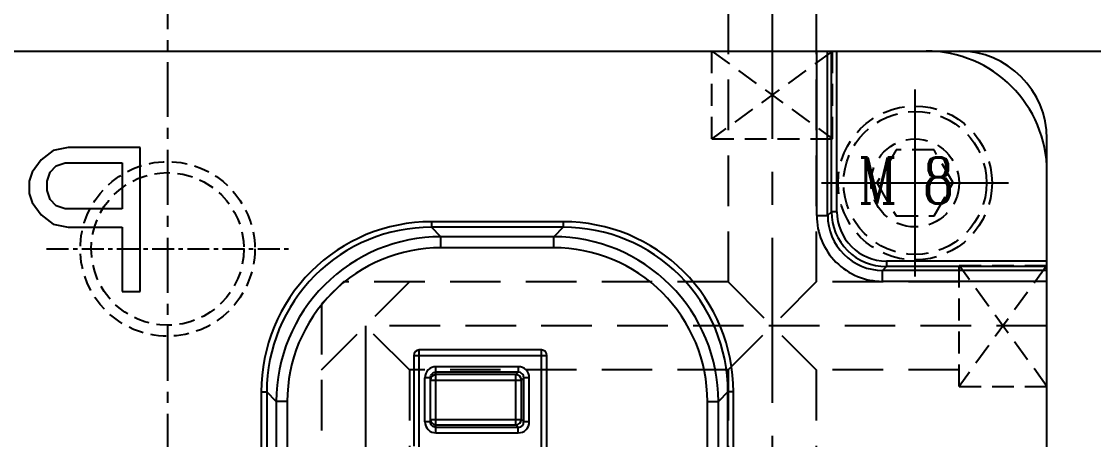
# Model space of a CAD drawing. Header units: millimetres. Extents: x 27275 to 28529, y -21406 to -20519.
# Drawn here: x 28284.4 to 28381.9, y -20666.6 to -20628.6 of the extents above; entities that cross this region are included whole.
import ezdxf

# ---------------------------------------------------------------- set-up
doc = ezdxf.new("R2010")
doc.units = ezdxf.units.MM
doc.header["$LTSCALE"] = 8
for name, pattern in [('CENTER', [2, 1.25, -0.25, 0.25, -0.25]), ('CENTER2', [1.125, 0.75, -0.125, 0.125, -0.125]), ('HIDDEN', [0.375, 0.25, -0.125])]:
    doc.linetypes.add(name, pattern=pattern)
doc.layers.get('DEFPOINTS').update_dxf_attribs({"color": 6})
for name, color, linetype in [('Cav-cor', 30, 'Continuous'), ('CL', 1, 'Continuous'), ('SCREW', 52, 'HIDDEN'), ('WT', 4, 'Continuous')]:
    doc.layers.add(name, color=color, linetype=linetype)
doc.layers.add('dim', color=3, linetype='Continuous', lineweight=15)
doc.styles.add('ROMANC', font='RomanC.ttf', dxfattribs={"width": 0.8, "height": 7})
doc.styles.get("Standard").update_dxf_attribs({"font": 'txt.shx', "width": 0.8, "bigfont": 'chineset.shx'})
doc.dimstyles.new('ISO-25', dxfattribs={"dimtxt": 5, "dimasz": 4, "dimexe": 0.3, "dimexo": 0.3, "dimtad": 0, "dimzin": 1, "dimdsep": 46, "dimtxsty": 'Standard', "dimcen": 0, "dimclrd": 3, "dimclre": 3, "dimclrt": 3, "dimazin": 0, "dimtfac": 1, "dimtofl": 0, "dimtmove": 0, "dimatfit": 0, "dimfxl": 0, "dimarcsym": 0})

# ---------------------------------------------------------------- blocks, each defined once
blk = doc.blocks.new('*D26272')
at = {"layer": 'DEFPOINTS', "color": 0}
for p in [(28368.642, -20631.286), (28483.05, -20631.286), (28368.642, -20921.286)]:
    blk.add_point(p, dxfattribs=at)
at = {"layer": 'dim', "color": 3, "lineweight": -2}
for p, q in [((28368.942, -20631.286), (28483.35, -20631.286)), ((28483.05, -20635.286), (28483.05, -20766.661)), ((28483.05, -20917.286), (28483.05, -20785.911)), ((28368.942, -20921.286), (28483.35, -20921.286))]:
    blk.add_line(p, q, dxfattribs=at)
at = {"layer": 'dim', "color": 3}
for points in [[(28483.717, -20635.286), (28482.384, -20635.286), (28483.05, -20631.286)], [(28482.384, -20917.286), (28483.717, -20917.286), (28483.05, -20921.286)]]:
    blk.add_solid(points, dxfattribs=at)
at = {"layer": 'dim', "color": 3, "insert": (28483.05, -20776.286), "char_height": 5, "attachment_point": 5, "rotation": 90}
blk.add_mtext('290.00', dxfattribs=at)
blk = doc.blocks.new('cb_8')
at = {"linetype": 'HIDDEN'}
blk.add_circle((0, 0), 7, dxfattribs=at)
at = {"layer": 'SCREW', "linetype": 'CENTER2', "ltscale": 5}
for p, q in [((0, -8.5), (0, 8.5)), ((-8.5, 0), (8.5, 0))]:
    blk.add_line(p, q, dxfattribs=at)
at = {"layer": 'SCREW'}
blk.add_lwpolyline([(-1.732, 3), (-3.464, 0), (-1.732, -3), (1.732, -3), (3.464, 0), (1.732, 3)], close=True, dxfattribs=at)
for radius in [6.5, 4]:
    blk.add_circle((0, 0), radius, dxfattribs=at)
at = {"layer": 'dim', "style": 'ROMANC', "width": 0.8}
blk.add_text('M 8', height=4.1865, dxfattribs=at).set_placement((-5.202, -1.858))
blk = doc.blocks.new('20150513.114825')
at = {"layer": 'WT', "color": 125, "linetype": 'HIDDEN'}
for p, q in [((-5.5, 8), (5.5, 8)), ((5.5, 8), (-5.5, 0)), ((-5.5, 8), (5.5, 0)), ((-5.5, 0), (-5.5, 8)), ((5.5, 0), (5.5, 8)), ((-5.5, 0), (5.5, 0))]:
    blk.add_line(p, q, dxfattribs=at)

msp = doc.modelspace()

# ---------------------------------------------------------------- linework, layer by layer
at = {"color": 8, "linetype": 'CENTER', "ltscale": 0.2}
msp.add_line((28286.642, -20649.286), (28308.642, -20649.286), dxfattribs=at)
at = {"color": 8, "linetype": 'HIDDEN', "ltscale": 0.7}
for radius in [7.938, 6.938]:
    msp.add_circle((28297.642, -20649.286), radius, dxfattribs=at)
at = {"layer": 'Cav-cor', "color": 241}
for p, q in [((28225.642, -20631.286), (28369.642, -20631.286)), ((28356.693, -20646.243), (28356.693, -20631.286)), ((28357.692, -20646.243), (28357.692, -20631.286)), ((28358.037, -20645.898), (28358.037, -20631.286)), ((28358.536, -20645.898), (28358.536, -20631.286)), ((28288.602, -20640.064), (28287.24, -20640.342)), ((28295.142, -20640.064), (28288.602, -20640.064)), ((28295.142, -20653.144), (28295.142, -20640.064)), ((28377.642, -20913.286), (28377.642, -20639.286)), ((28287.24, -20640.342), (28286.15, -20641.177)), ((28286.15, -20641.177), (28285.332, -20642.29)), ((28286.967, -20642.29), (28287.512, -20641.734)), ((28287.512, -20641.734), (28288.33, -20641.455)), ((28288.33, -20641.455), (28293.507, -20641.455)), ((28293.507, -20641.455), (28293.507, -20645.63)), ((28285.332, -20642.29), (28285.06, -20643.125)), ((28286.695, -20643.125), (28286.967, -20642.29)), ((28285.06, -20643.125), (28285.06, -20644.238)), ((28286.695, -20643.96), (28286.695, -20643.125)), ((28286.967, -20644.795), (28286.695, -20643.96)), ((28285.06, -20644.238), (28285.332, -20645.073)), ((28287.512, -20645.351), (28286.967, -20644.795)), ((28285.332, -20645.073), (28286.15, -20646.186)), ((28288.33, -20645.63), (28287.512, -20645.351)), ((28293.507, -20645.63), (28288.33, -20645.63)), ((28357.692, -20646.243), (28358.037, -20645.898)), ((28358.536, -20645.898), (28358.037, -20645.898)), ((28286.15, -20646.186), (28287.24, -20647.021)), ((28321.647, -20646.811), (28321.647, -20647.31)), ((28333.638, -20646.811), (28321.647, -20646.811)), ((28333.638, -20646.811), (28333.638, -20647.31)), ((28356.693, -20646.243), (28357.692, -20646.243)), ((28287.24, -20647.021), (28288.602, -20647.3)), ((28288.602, -20647.3), (28293.507, -20647.3)), ((28293.507, -20647.3), (28293.507, -20653.144)), ((28322.516, -20648.179), (28321.647, -20647.31)), ((28333.638, -20647.31), (28321.647, -20647.31)), ((28333.638, -20647.31), (28332.769, -20648.179)), ((28322.516, -20649.178), (28322.516, -20648.179)), ((28332.769, -20648.179), (28322.516, -20648.179)), ((28332.769, -20649.178), (28332.769, -20648.179)), ((28332.769, -20649.178), (28322.516, -20649.178)), ((28363.03, -20650.392), (28363.03, -20650.891)), ((28377.642, -20650.392), (28363.03, -20650.392)), ((28362.685, -20651.236), (28363.03, -20650.891)), ((28362.685, -20652.235), (28362.685, -20651.236)), ((28377.642, -20651.236), (28362.685, -20651.236)), ((28377.642, -20650.891), (28363.03, -20650.891)), ((28377.642, -20652.235), (28362.685, -20652.235)), ((28293.507, -20653.144), (28295.142, -20653.144)), ((28320.546, -20667.732), (28320.546, -20658.477)), ((28331.655, -20658.477), (28320.546, -20658.477)), ((28331.655, -20715.449), (28331.655, -20658.477)), ((28320.043, -20658.98), (28320.043, -20667.229)), ((28320.043, -20658.98), (28332.158, -20658.98)), ((28332.158, -20714.277), (28332.158, -20658.98)), ((28322.055, -20666.013), (28322.055, -20659.994)), ((28329.543, -20660.496), (28322.055, -20660.496)), ((28329.543, -20659.994), (28322.057, -20659.994)), ((28329.543, -20660.496), (28329.324, -20660.715)), ((28329.543, -20659.994), (28329.543, -20660.496)), ((28321.049, -20665.006), (28321.049, -20661.001)), ((28321.552, -20661.001), (28321.049, -20661.001)), ((28321.552, -20665.006), (28321.552, -20661.001)), ((28321.552, -20661.217), (28329.826, -20661.217)), ((28329.324, -20660.715), (28322.055, -20660.715)), ((28329.324, -20665.292), (28329.324, -20660.715)), ((28330.045, -20660.998), (28329.826, -20661.217)), ((28329.826, -20664.79), (28329.826, -20661.217)), ((28330.045, -20665.009), (28330.045, -20660.998)), ((28330.548, -20660.998), (28330.045, -20660.998)), ((28330.548, -20665.009), (28330.548, -20660.998)), ((28306.168, -20662.29), (28306.168, -20723.171)), ((28306.168, -20662.29), (28306.667, -20662.29)), ((28306.667, -20662.29), (28306.667, -20723.171)), ((28307.536, -20663.159), (28306.667, -20662.29)), ((28348.617, -20662.29), (28347.748, -20663.159)), ((28348.617, -20717.096), (28348.617, -20662.29)), ((28349.117, -20662.29), (28348.617, -20662.29)), ((28349.117, -20717.096), (28349.117, -20662.29)), ((28307.536, -20663.159), (28307.536, -20692.377)), ((28308.535, -20663.159), (28307.536, -20663.159)), ((28308.535, -20663.159), (28308.535, -20688.501)), ((28346.75, -20688.501), (28346.75, -20663.159)), ((28346.75, -20663.159), (28347.748, -20663.159)), ((28347.748, -20692.377), (28347.748, -20663.159)), ((28321.552, -20665.006), (28321.049, -20665.006)), ((28321.552, -20664.79), (28329.826, -20664.79)), ((28322.055, -20665.292), (28329.324, -20665.292)), ((28329.543, -20665.511), (28329.324, -20665.292)), ((28330.045, -20665.009), (28329.826, -20664.79)), ((28330.548, -20665.009), (28330.045, -20665.009)), ((28329.543, -20665.511), (28322.055, -20665.511)), ((28322.055, -20666.013), (28329.543, -20666.013)), ((28329.543, -20666.013), (28329.543, -20665.511))]:
    msp.add_line(p, q, dxfattribs=at)
for centre, radius, start, end in [((28366.642, -20642.286), 11, 0, 90), ((28369.642, -20639.286), 8, 0, 90), ((28363.029, -20645.899), 4.992, 179.99068, 270.00932), ((28363.027, -20645.9), 4.491, 179.96882, 270.03118), ((28321.638, -20662.281), 15.47, 89.96876, 180.03124), ((28333.646, -20662.281), 15.47, 359.96877, 90.03123), ((28362.682, -20646.246), 5.988, 179.9688, 270.0312), ((28362.679, -20646.249), 4.986, 179.92497, 270.07503), ((28321.636, -20662.28), 14.969, 89.96145, 180.03855), ((28333.648, -20662.28), 14.969, 359.96146, 90.03854), ((28322.511, -20663.155), 14.975, 89.98348, 180.01652), ((28332.773, -20663.155), 14.975, 359.98349, 90.01651), ((28322.508, -20663.151), 13.973, 89.96888, 180.03112), ((28332.776, -20663.151), 13.973, 359.96888, 90.03112), ((28320.546, -20658.98), 0.503, 90, 180), ((28331.655, -20658.98), 0.503, 0, 90), ((28322.056, -20661.001), 1.007, 89.96623, 180.04136), ((28329.544, -20660.998), 1.004, 359.97144, 90.02859), ((28322.055, -20661.218), 0.503, 89.95801, 179.95796), ((28329.322, -20661.219), 0.504, 0.18568, 89.81432), ((28322.056, -20665.007), 1.007, 179.95605, 269.9622), ((28322.055, -20664.789), 0.503, 180.04207, 270.04204), ((28329.322, -20664.788), 0.504, 270.18568, 359.81432), ((28329.544, -20665.009), 1.004, 269.97145, 0.02861)]:
    msp.add_arc(centre, radius, start, end, dxfattribs=at)
for points, knots in [([(28321.552, -20661.001), (28321.552, -20660.936), (28321.578, -20660.803), (28321.69, -20660.635), (28321.857, -20660.523), (28321.99, -20660.496), (28322.055, -20660.496)], [0, 0, 0, 0, 0.249844, 0.499804, 0.749881, 1, 1, 1, 1]), ([(28330.045, -20660.998), (28330.046, -20660.933), (28330.02, -20660.801), (28329.908, -20660.633), (28329.741, -20660.522), (28329.608, -20660.496), (28329.543, -20660.496)], [0, 0, 0, 0, 0.249905, 0.499983, 0.750069, 1, 1, 1, 1]), ([(28322.055, -20665.511), (28321.99, -20665.511), (28321.857, -20665.485), (28321.69, -20665.372), (28321.578, -20665.204), (28321.552, -20665.071), (28321.552, -20665.006)], [0, 0, 0, 0, 0.250108, 0.500179, 0.750144, 1, 1, 1, 1]), ([(28329.543, -20665.511), (28329.608, -20665.511), (28329.741, -20665.485), (28329.908, -20665.374), (28330.02, -20665.206), (28330.046, -20665.074), (28330.045, -20665.009)], [0, 0, 0, 0, 0.249905, 0.499983, 0.750069, 1, 1, 1, 1])]:
    msp.add_open_spline(points, degree=3, knots=knots, dxfattribs=at)
at = {"layer": 'CL', "color": 7, "linetype": 'CENTER', "ltscale": 0.5}
msp.add_line((28297.642, -20576.286), (28297.642, -20976.286), dxfattribs=at)
at = {"layer": 'WT', "color": 125, "linetype": 'CENTER', "ltscale": 1.5}
for p, q in [((28352.642, -20576.286), (28352.642, -20731.286)), ((28315.642, -20656.286), (28315.642, -20921.286))]:
    msp.add_line(p, q, dxfattribs=at)
at = {"layer": 'WT', "color": 125, "linetype": 'HIDDEN', "ltscale": 2.3}
for p, q in [((28348.642, -20606.286), (28348.642, -20652.286)), ((28356.642, -20606.286), (28356.642, -20652.286)), ((28311.642, -20660.286), (28319.642, -20652.286)), ((28313.642, -20652.286), (28311.642, -20654.286)), ((28348.642, -20652.286), (28313.642, -20652.286)), ((28356.642, -20652.286), (28348.642, -20660.286)), ((28348.642, -20652.286), (28356.642, -20660.286)), ((28369.642, -20652.286), (28356.642, -20652.286)), ((28311.642, -20654.286), (28311.642, -20913.286)), ((28377.642, -20656.286), (28315.642, -20656.286)), ((28319.642, -20660.286), (28315.642, -20656.286)), ((28348.642, -20660.286), (28319.642, -20660.286)), ((28319.642, -20660.286), (28319.642, -20892.286)), ((28348.642, -20660.286), (28348.642, -20731.286)), ((28369.642, -20660.286), (28356.642, -20660.286)), ((28356.642, -20660.286), (28356.642, -20731.286))]:
    msp.add_line(p, q, dxfattribs=at)

# ---------------------------------------------------------------- block references
at = {"layer": 'SCREW'}
msp.add_blockref('cb_8', (28365.642, -20643.286), dxfattribs=at)
at = {"layer": 'WT', "color": 125, "linetype": 'HIDDEN', "ltscale": 2.3}
msp.add_blockref('20150513.114825', (28352.642, -20639.286), dxfattribs=at)
at = {"layer": 'WT', "color": 125, "linetype": 'HIDDEN', "ltscale": 2.3, "xscale": -1, "rotation": -90.00000000000001}
msp.add_blockref('20150513.114825', (28369.642, -20656.286), dxfattribs=at)

# ---------------------------------------------------------------- dimensions: what is measured, and where the dimension line sits
at = {"layer": 'dim'}
dim = msp.add_linear_dim(base=(28483.05, -20631.286), p1=(28368.642, -20921.286), p2=(28368.642, -20631.286), angle=90, dimstyle='ISO-25', dxfattribs=at)
dim.commit()
dim.dimension.update_dxf_attribs({"geometry": '*D26272', "text_midpoint": (28483.05, -20776.286)})

doc.saveas('drawing.dxf')
